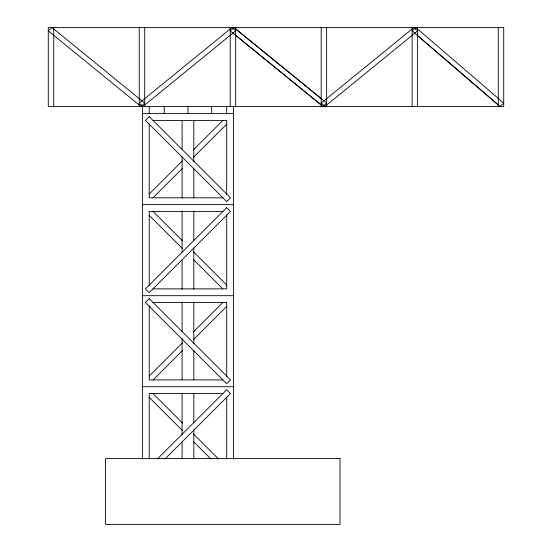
<?xml version="1.0" encoding="UTF-8"?>
<svg xmlns="http://www.w3.org/2000/svg" width="552" height="552" viewBox="0 0 552 552"><rect width="100%" height="100%" fill="white"/><g stroke="black" fill="none" stroke-linecap="round" stroke-linejoin="round"><path stroke-width="0.83" d="M149.219 194.035L182.401 160.88M193.366 149.93L222.891 120.426M153.014 197.823L182.546 168.319M193.51 157.361L226.693 124.207M149.219 376.043L182.36 342.923M193.324 331.973L222.815 302.51M153.09 379.907L182.581 350.437M193.545 339.487L226.693 306.374M157.423 458.947L226.693 389.746L230.494 393.548L164.889 459.091M142.395 113.602L233.51 113.602M153.014 120.426L226.693 120.426L226.693 194.394M222.891 197.823L149.219 197.823L149.219 123.848M142.395 204.64L233.51 204.64M222.911 211.464L149.219 211.464L149.219 285.446M153.001 288.862L226.693 288.862L226.693 214.887M142.395 295.686L233.51 295.686M153.035 302.51L226.693 302.51L226.693 376.485M222.877 379.907L149.219 379.907L149.219 305.925M142.395 386.724L233.51 386.724M222.877 393.548L149.219 393.548L149.219 458.967M235.669 28.959L321.181 98.67M235.669 35.335L321.181 105.039M417.602 35.701L498.263 104.97M153.09 211.464L182.581 240.934M193.545 251.884L226.693 284.998M149.219 215.335L182.36 248.448M193.324 259.399L222.822 288.862M153.035 393.548L182.553 423.073M193.517 434.031L218.488 459.002M149.219 397.357L182.388 430.498M193.352 441.455L211.009 459.098M498.263 27.6L498.263 106.398M417.602 27.6L417.602 106.398M412.144 27.6L412.144 106.398M326.639 27.6L326.639 106.398M321.181 27.6L321.181 106.398M235.669 27.6L235.669 106.398M233.51 106.398L233.51 459.326M230.212 27.6L230.212 106.398M226.693 106.398L226.693 113.602M226.693 396.998L226.693 459.029M211.671 106.398L211.671 113.602M193.821 120.488L193.821 161.826M193.821 168.712L193.821 197.989M193.821 210.905L193.821 240.182M193.821 247.931L193.821 289.262M193.821 302.179L193.821 343.517M193.821 350.403L193.821 379.679M193.821 393.459L193.821 422.735M193.821 429.622L193.821 458.898M187.956 106.398L187.956 113.602M182.091 120.488L182.091 148.909M182.091 156.658L182.091 197.989M182.091 210.905L182.091 252.236M182.091 259.985L182.091 289.262M182.091 302.179L182.091 331.455M182.091 338.348L182.091 379.679M182.091 393.459L182.091 434.79M182.091 441.676L182.091 458.898M164.241 106.398L164.241 113.602M149.219 106.398L149.219 113.602M144.707 27.6L144.707 106.398M142.395 106.398L142.395 459.312M139.249 27.6L139.249 106.398M53.737 27.6L53.737 106.398M149.219 116.631L145.424 120.426L226.693 201.611L230.481 197.823L149.219 116.631M226.686 207.69L145.438 288.862L149.219 292.643L230.467 211.471L226.686 207.69M149.219 298.694L145.404 302.51L226.693 383.716L230.501 379.907L149.219 298.694M326.639 102.934L323.072 106.398L230.212 30.884L234.007 27.6L326.639 102.934M503.721 103.12L500.002 106.398L412.144 30.884L415.939 27.6L503.721 103.12M52.074 27.6L48.279 30.884L140.912 106.398L144.707 103.12L52.074 27.6M231.881 27.6L139.249 103.12L143.037 106.398L235.669 30.884L231.881 27.6M413.814 27.6L321.181 103.12L324.969 106.398L417.602 30.884L413.814 27.6M503.721 27.6L48.279 27.6L48.279 106.398L503.721 106.398L503.721 27.6M339.991 458.526L105.453 458.526L105.453 524.4L339.991 524.4L339.991 458.526"/></g></svg>
